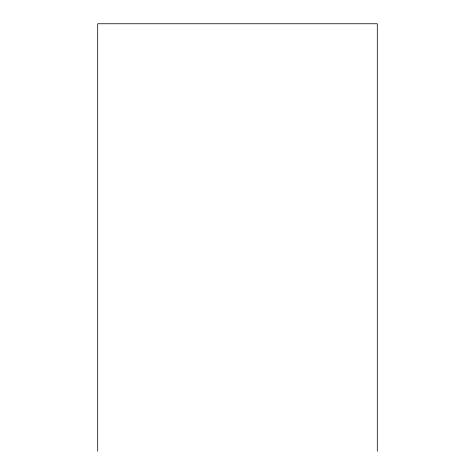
<?xml version="1.0" encoding="UTF-8"?>
<svg xmlns="http://www.w3.org/2000/svg" width="475" height="475" viewBox="0 0 475 475"><rect width="100%" height="100%" fill="white"/><g stroke="black" fill="none" stroke-linecap="round" stroke-linejoin="round"><path stroke-width="0.71" d="M377.304 451.25L377.304 23.75L97.696 23.75L97.696 451.25"/></g></svg>
